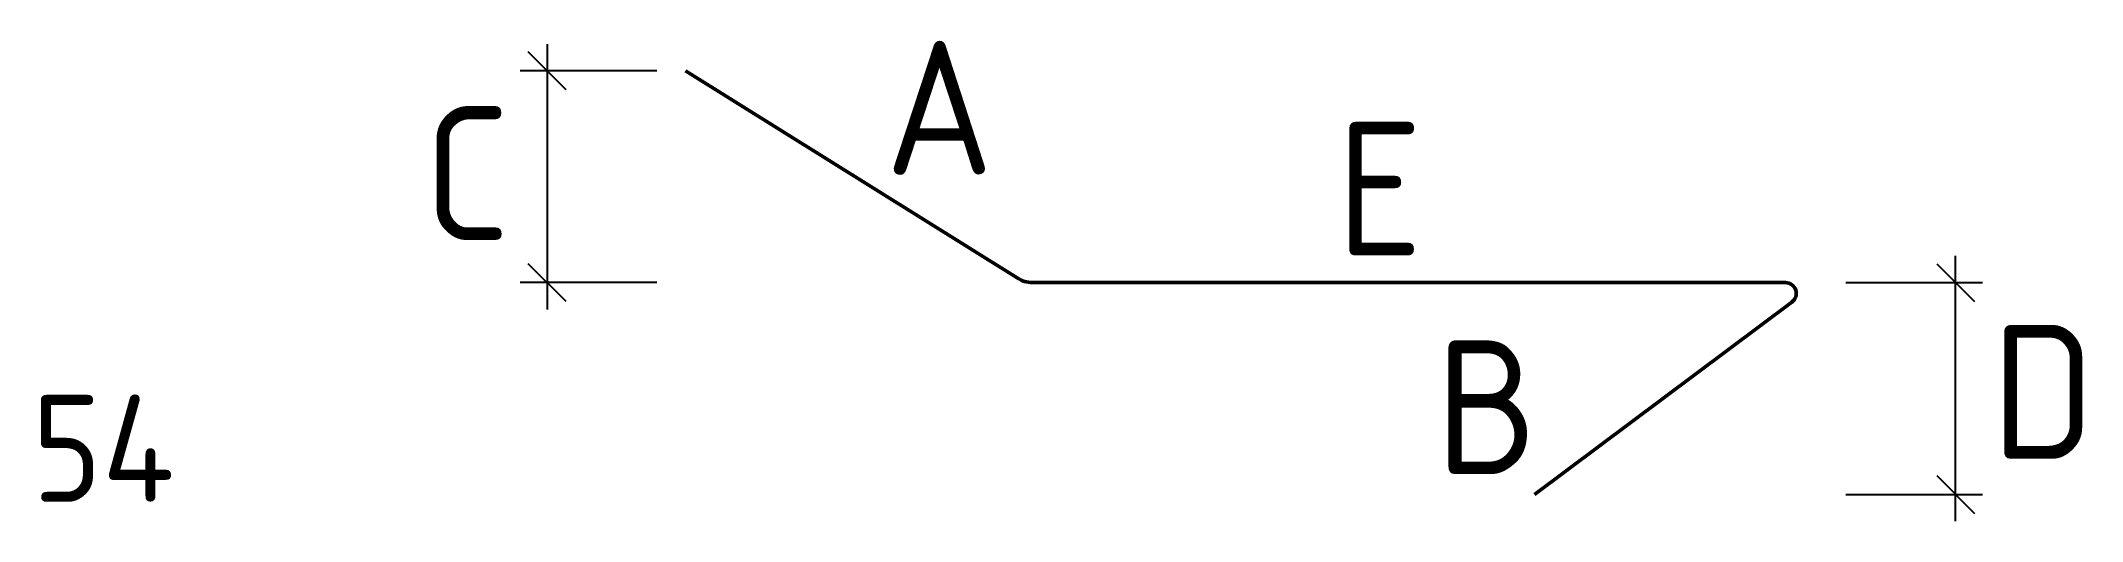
# Model space of a CAD drawing. Extents: x 234219 to 234600, y -48794 to -48704.
import ezdxf
from ezdxf.enums import TextEntityAlignment as Align

# ---------------------------------------------------------------- set-up
doc = ezdxf.new("R2010")
doc.units = 0
doc.layers.add('posedit.mtr.bar', color=7, linetype='Continuous', lineweight=50)
doc.layers.add('posedit.mtr.hidden', color=144, linetype='Continuous', plot=False)
doc.layers.add('posedit.mtr.lenght', color=183, linetype='Continuous')
doc.layers.add('posedit.mtr.text', color=3, linetype='Continuous')
doc.styles.add('posedit.ISOCPEUR', font='isocpeur.ttf', dxfattribs={"width": 0.9})

msp = doc.modelspace()

# ---------------------------------------------------------------- linework, layer by layer
at = {"layer": 'posedit.mtr.bar'}
for p, q in [((234339.56, -48709.76), (234401.47, -48748.43)), ((234544.95, -48749.34), (234404.35, -48749.34)), ((234546.1, -48752.98), (234498.05, -48788.92))]:
    msp.add_line(p, q, dxfattribs=at)
for centre, radius, start, end in [((234404.35, -48744.34), 5, 234.8056, 270), ((234544.95, -48751.34), 2, 305.1944, 90)]:
    msp.add_arc(centre, radius, start, end, dxfattribs=at)
at = {"layer": 'posedit.mtr.lenght'}
for p, q in [((234317.22, -48713.3), (234310.15, -48706.23)), ((234313.69, -48704.76), (234313.69, -48754.34)), ((234334.17, -48709.76), (234308.69, -48709.76)), ((234317.22, -48752.88), (234310.15, -48745.81)), ((234573.17, -48745.81), (234580.24, -48752.88)), ((234576.7, -48793.92), (234576.7, -48744.34)), ((234334.17, -48749.34), (234308.69, -48749.34)), ((234556.22, -48749.34), (234581.7, -48749.34)), ((234573.17, -48785.39), (234580.24, -48792.46)), ((234556.22, -48788.92), (234581.7, -48788.92))]:
    msp.add_line(p, q, dxfattribs=at)

# ---------------------------------------------------------------- texts
at = {"layer": 'posedit.mtr.hidden', "color": 144, "style": 'posedit.ISOCPEUR', "width": 0.9}
msp.add_text('54', height=20, dxfattribs=at).set_placement((234217.48, -48790.3))
at = {"layer": 'posedit.mtr.text', "style": 'posedit.ISOCPEUR', "width": 0.9}
for tag, p in [('A', (234376.81, -48716.65)), ('D', (234583.36, -48769.74))]:
    msp.add_attdef(tag, text='', height=25, dxfattribs=at).set_placement(p, align=Align.MIDDLE_LEFT)
for tag, p in [('C', (234306.81, -48728.92)), ('B', (234498.76, -48772.6))]:
    msp.add_attdef(tag, text='', height=25, dxfattribs=at).set_placement(p, align=Align.MIDDLE_RIGHT)
msp.add_attdef('E', text='', height=25, dxfattribs=at).set_placement((234469.13, -48731.84), align=Align.MIDDLE_CENTER)

doc.saveas('drawing.dxf')
